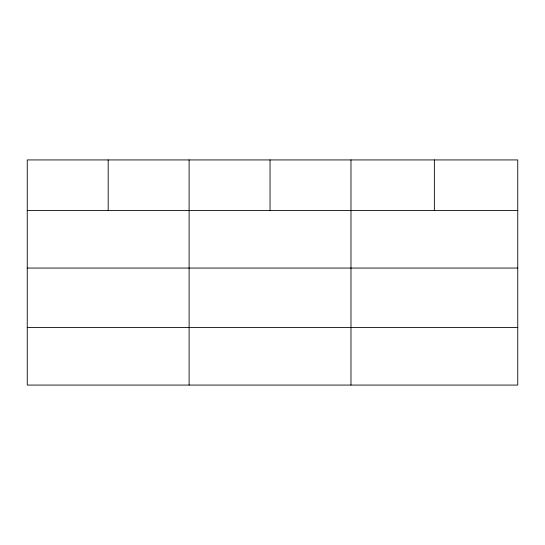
<?xml version="1.0" encoding="UTF-8"?>
<svg xmlns="http://www.w3.org/2000/svg" width="545" height="545" viewBox="0 0 545 545"><rect width="100%" height="100%" fill="white"/><g stroke="black" fill="none" stroke-linecap="round" stroke-linejoin="round"><path stroke-width="0.82" d="M517.75 268.058L517.75 159.93L27.25 159.93L27.25 385.07L517.75 385.07L517.75 268.058L27.25 268.058M27.25 210.424L517.75 210.424M27.25 327.436L517.75 327.436M434.365 159.93L434.365 210.424M350.98 159.93L350.98 385.07M270.048 159.93L270.048 210.424M189.115 159.93L189.115 385.07M108.183 159.93L108.183 210.424"/></g></svg>
